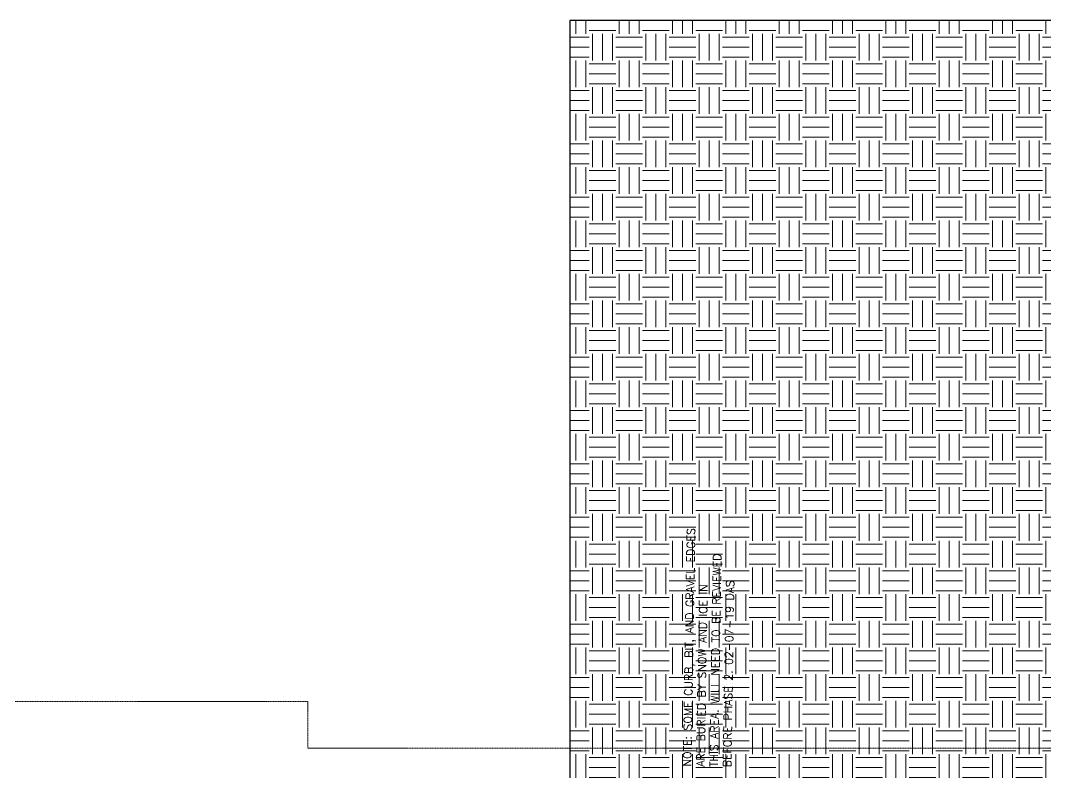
# Model space of a CAD drawing. Header units: inches. Extents: x -10205 to 13964, y -460 to 30702.
# Drawn here: x -1935 to -91, y 13017 to 14370 of the extents above; entities that cross this region are included whole.
import ezdxf

# ---------------------------------------------------------------- set-up
doc = ezdxf.new("R2010")
doc.units = ezdxf.units.IN
doc.header["$MEASUREMENT"] = 0
doc.linetypes.add('IMPORT-DASHED _2_', pattern=[0.75, 0.5, -0.25])
for name, color, linetype, lineweight in [('0-1', 7, 'Continuous', 5), ('0-4', 7, 'Continuous', 9), ('00base_6150001_dwg', 147, 'Continuous', 13), ('A-WALL-5', 130, 'Continuous', 25), ('A-WALL-PATT-2', 254, 'Continuous', 9), ('E_RW', 147, 'IMPORT-DASHED _2_', 13), ('E_TOPO_Text', 147, 'Continuous', 13)]:
    doc.layers.add(name, color=color, linetype=linetype, lineweight=lineweight)
doc.styles.add('Simplex', font='simplex_.ttf', dxfattribs={"height": 14.4})

# ---------------------------------------------------------------- blocks, each defined once
blk = doc.blocks.new('building 1 - building 1-1268151-SITE PLAN - CAD FILE')
at = {"layer": 'A-WALL-PATT-2'}
h = blk.add_hatch(dxfattribs=at)
h.set_pattern_fill('FP_19', color=256, style=0, pattern_type=2)
h.set_pattern_definition([(0, (0, 0), (48, 48), [48, -48]), (0, (0, 18), (48, 48), [48, -48]), (0, (0, 36), (48, 48), [48, -48]), (90, (6, 42), (-48, 48), [48, -48]), (90, (24, 42), (-48, 48), [48, -48]), (90, (42, 42), (-48, 48), [48, -48])])
h.paths.add_polyline_path([(-946.3, 12911.8), (808.6, 12911.8), (808.6, 14369.8), (-946.3, 14369.8), (-946.3, 12978.8)], flags=0)
at = {"layer": 'A-WALL-5'}
for p, q in [((808.6, 14369.8), (-946.3, 14369.8)), ((-946.3, 14369.8), (-946.3, 12911.8)), ((808.6, 12911.8), (808.6, 14369.8)), ((-946.3, 12911.8), (808.6, 12911.8))]:
    blk.add_line(p, q, dxfattribs=at)
blk = doc.blocks.new('1750 Ox - Topography_rvt-1-SITE PLAN - CAD FILE')
at = {"layer": '0-4'}
blk.add_blockref('building 1 - building 1-1268151-SITE PLAN - CAD FILE', (0, 0), dxfattribs=at)
blk = doc.blocks.new('00base_6150001_dwg-1748108-SITE PLAN - CAD FILE')
at = {"layer": 'E_RW', "flags": 128}
blk.add_lwpolyline([(4041708.7, 3371163.1), (4041774.6, 3367200.4), (4041690.6, 3367199.2), (4041720.2, 3365414.4)], dxfattribs=at)
at = {"layer": 'E_TOPO_Text', "char_height": 14.4, "attachment_point": 1, "line_spacing_factor": 1.125731, "style": 'Simplex'}
for s, insert, width in [('NOTE: SOME CURB, BIT, AND GRAVEL EDGES', (4041669.1, 3366523.2), 597.059), ('ARE BURIED BY SNOW AND ICE IN', (4041669.1, 3366499.2), 459.944), ('THIS AREA. WILL NEED TO BE REVIEWED', (4041669.1, 3366475.3), 527.981), ('BEFORE PHASE 2. 02-07-19 DAS', (4041669.1, 3366451.3), 455.605)]:
    blk.add_mtext(s, dxfattribs=dict(at, insert=insert, width=width))

msp = doc.modelspace()

# ---------------------------------------------------------------- block references
at = {"layer": '0-1'}
msp.add_blockref('1750 Ox - Topography_rvt-1-SITE PLAN - CAD FILE', (0, 0), dxfattribs=at)
at = {"layer": '00base_6150001_dwg', "rotation": 89.04760487178136}
msp.add_blockref('00base_6150001_dwg-1748108-SITE PLAN - CAD FILE', (3298136.1, -4084040.1), dxfattribs=at)

doc.saveas('drawing.dxf')
